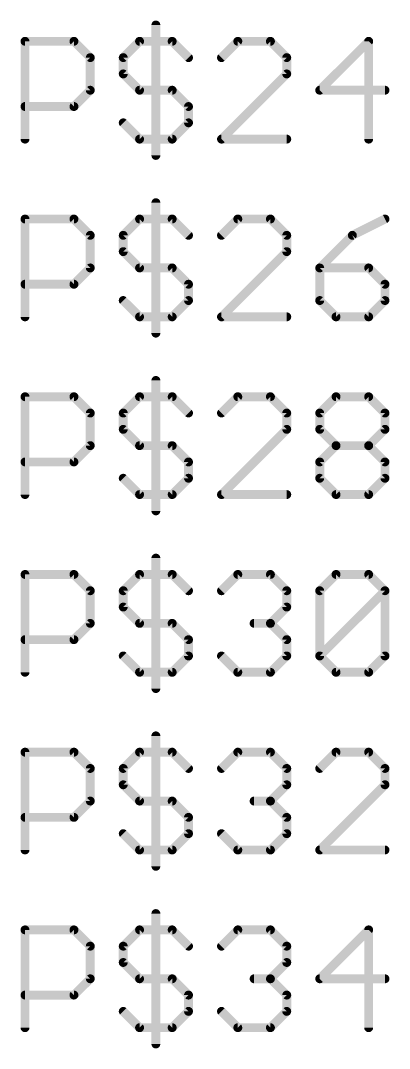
# Model space of a CAD drawing. Extents: x -72 to 265, y -97 to 216.
# Drawn here: x -23.06 to -17.79, y 57.42 to 72.12 of the extents above; entities that cross this region are included whole.
import ezdxf

# ---------------------------------------------------------------- set-up
doc = ezdxf.new("R2010")
doc.units = 0
doc.layers.add('95', color=251, linetype='CONTINUOUS')

msp = doc.modelspace()

# ---------------------------------------------------------------- linework, layer by layer
at = {"layer": '95', "const_width": 0.127}
for points in [[(-21.1304, 72.0527), (-21.1304, 70.1885)], [(-22.9997, 70.4215), (-22.9997, 71.8197)], [(-22.9997, 71.8197), (-22.3006, 71.8197)], [(-22.3006, 71.8197), (-22.0676, 71.5867)], [(-21.5964, 71.5867), (-21.3634, 71.8197)], [(-21.3634, 71.8197), (-20.8973, 71.8197)], [(-20.8973, 71.8197), (-20.6643, 71.5867)], [(-19.9601, 71.8197), (-20.1931, 71.5867)], [(-19.494, 71.8197), (-19.9601, 71.8197)], [(-19.261, 71.5867), (-19.494, 71.8197)], [(-18.0908, 71.8197), (-18.7899, 71.1206)], [(-18.0908, 70.4215), (-18.0908, 71.8197)], [(-22.0676, 71.5867), (-22.0676, 71.1206)], [(-21.5964, 71.3536), (-21.5964, 71.5867)], [(-19.261, 71.3536), (-19.261, 71.5867)], [(-21.3634, 71.1206), (-21.5964, 71.3536)], [(-20.1931, 70.4215), (-19.261, 71.3536)], [(-22.0676, 71.1206), (-22.3006, 70.8876)], [(-20.8973, 71.1206), (-21.3634, 71.1206)], [(-20.6643, 70.8876), (-20.8973, 71.1206)], [(-18.7899, 71.1206), (-17.8577, 71.1206)], [(-22.3006, 70.8876), (-22.9997, 70.8876)], [(-20.6643, 70.6545), (-20.6643, 70.8876)], [(-21.5964, 70.6545), (-21.3634, 70.4215)], [(-20.8973, 70.4215), (-20.6643, 70.6545)], [(-21.3634, 70.4215), (-20.8973, 70.4215)], [(-19.261, 70.4215), (-20.1931, 70.4215)], [(-21.1304, 69.5127), (-21.1304, 67.6485)], [(-22.9997, 67.8815), (-22.9997, 69.2797)], [(-22.9997, 69.2797), (-22.3006, 69.2797)], [(-22.3006, 69.2797), (-22.0676, 69.0467)], [(-21.5964, 69.0467), (-21.3634, 69.2797)], [(-21.3634, 69.2797), (-20.8973, 69.2797)], [(-20.8973, 69.2797), (-20.6643, 69.0467)], [(-19.9601, 69.2797), (-20.1931, 69.0467)], [(-19.494, 69.2797), (-19.9601, 69.2797)], [(-19.261, 69.0467), (-19.494, 69.2797)], [(-17.8577, 69.2797), (-18.3238, 69.0467)], [(-22.0676, 69.0467), (-22.0676, 68.5806)], [(-21.5964, 68.8136), (-21.5964, 69.0467)], [(-19.261, 68.8136), (-19.261, 69.0467)], [(-18.3238, 69.0467), (-18.7899, 68.5806)], [(-21.3634, 68.5806), (-21.5964, 68.8136)], [(-20.1931, 67.8815), (-19.261, 68.8136)], [(-22.0676, 68.5806), (-22.3006, 68.3476)], [(-20.8973, 68.5806), (-21.3634, 68.5806)], [(-20.6643, 68.3476), (-20.8973, 68.5806)], [(-18.7899, 68.5806), (-18.7899, 68.1145)], [(-18.0908, 68.5806), (-18.7899, 68.5806)], [(-17.8577, 68.3476), (-18.0908, 68.5806)], [(-22.3006, 68.3476), (-22.9997, 68.3476)], [(-20.6643, 68.1145), (-20.6643, 68.3476)], [(-17.8577, 68.1145), (-17.8577, 68.3476)], [(-21.5964, 68.1145), (-21.3634, 67.8815)], [(-20.8973, 67.8815), (-20.6643, 68.1145)], [(-18.7899, 68.1145), (-18.5568, 67.8815)], [(-18.0908, 67.8815), (-17.8577, 68.1145)], [(-21.3634, 67.8815), (-20.8973, 67.8815)], [(-19.261, 67.8815), (-20.1931, 67.8815)], [(-18.5568, 67.8815), (-18.0908, 67.8815)], [(-21.1304, 66.9727), (-21.1304, 65.1085)], [(-22.9997, 65.3415), (-22.9997, 66.7397)], [(-22.9997, 66.7397), (-22.3006, 66.7397)], [(-22.3006, 66.7397), (-22.0676, 66.5067)], [(-21.5964, 66.5067), (-21.3634, 66.7397)], [(-21.3634, 66.7397), (-20.8973, 66.7397)], [(-20.8973, 66.7397), (-20.6643, 66.5067)], [(-19.9601, 66.7397), (-20.1931, 66.5067)], [(-19.494, 66.7397), (-19.9601, 66.7397)], [(-19.261, 66.5067), (-19.494, 66.7397)], [(-18.7899, 66.5067), (-18.5568, 66.7397)], [(-18.5568, 66.7397), (-18.0908, 66.7397)], [(-18.0908, 66.7397), (-17.8577, 66.5067)], [(-22.0676, 66.5067), (-22.0676, 66.0406)], [(-21.5964, 66.2736), (-21.5964, 66.5067)], [(-19.261, 66.2736), (-19.261, 66.5067)], [(-18.7899, 66.2736), (-18.7899, 66.5067)], [(-17.8577, 66.5067), (-17.8577, 66.2736)], [(-21.3634, 66.0406), (-21.5964, 66.2736)], [(-20.1931, 65.3415), (-19.261, 66.2736)], [(-18.5568, 66.0406), (-18.7899, 66.2736)], [(-17.8577, 66.2736), (-18.0908, 66.0406)], [(-22.0676, 66.0406), (-22.3006, 65.8076)], [(-20.8973, 66.0406), (-21.3634, 66.0406)], [(-20.6643, 65.8076), (-20.8973, 66.0406)], [(-18.7899, 65.8076), (-18.5568, 66.0406)], [(-18.5568, 66.0406), (-18.0908, 66.0406)], [(-18.0908, 66.0406), (-17.8577, 65.8076)], [(-22.3006, 65.8076), (-22.9997, 65.8076)], [(-20.6643, 65.5745), (-20.6643, 65.8076)], [(-18.7899, 65.5745), (-18.7899, 65.8076)], [(-17.8577, 65.8076), (-17.8577, 65.5745)], [(-21.5964, 65.5745), (-21.3634, 65.3415)], [(-20.8973, 65.3415), (-20.6643, 65.5745)], [(-18.5568, 65.3415), (-18.7899, 65.5745)], [(-17.8577, 65.5745), (-18.0908, 65.3415)], [(-21.3634, 65.3415), (-20.8973, 65.3415)], [(-19.261, 65.3415), (-20.1931, 65.3415)], [(-18.0908, 65.3415), (-18.5568, 65.3415)], [(-21.1304, 64.4327), (-21.1304, 62.5685)], [(-22.9997, 62.8015), (-22.9997, 64.1997)], [(-22.9997, 64.1997), (-22.3006, 64.1997)], [(-22.3006, 64.1997), (-22.0676, 63.9667)], [(-21.5964, 63.9667), (-21.3634, 64.1997)], [(-21.3634, 64.1997), (-20.8973, 64.1997)], [(-20.8973, 64.1997), (-20.6643, 63.9667)], [(-20.1931, 63.9667), (-19.9601, 64.1997)], [(-19.9601, 64.1997), (-19.494, 64.1997)], [(-19.494, 64.1997), (-19.261, 63.9667)], [(-18.7899, 63.9667), (-18.5568, 64.1997)], [(-18.5568, 64.1997), (-18.0908, 64.1997)], [(-18.0908, 64.1997), (-17.8577, 63.9667)], [(-22.0676, 63.9667), (-22.0676, 63.5006)], [(-21.5964, 63.7336), (-21.5964, 63.9667)], [(-19.261, 63.9667), (-19.261, 63.7336)], [(-18.7899, 63.0345), (-18.7899, 63.9667)], [(-18.7899, 63.0345), (-17.8577, 63.9667)], [(-17.8577, 63.9667), (-17.8577, 63.0345)], [(-21.3634, 63.5006), (-21.5964, 63.7336)], [(-19.261, 63.7336), (-19.494, 63.5006)], [(-22.0676, 63.5006), (-22.3006, 63.2676)], [(-20.8973, 63.5006), (-21.3634, 63.5006)], [(-20.6643, 63.2676), (-20.8973, 63.5006)], [(-19.494, 63.5006), (-19.7271, 63.5006)], [(-19.494, 63.5006), (-19.261, 63.2676)], [(-22.3006, 63.2676), (-22.9997, 63.2676)], [(-20.6643, 63.0345), (-20.6643, 63.2676)], [(-19.261, 63.2676), (-19.261, 63.0345)], [(-21.5964, 63.0345), (-21.3634, 62.8015)], [(-20.8973, 62.8015), (-20.6643, 63.0345)], [(-19.9601, 62.8015), (-20.1931, 63.0345)], [(-19.261, 63.0345), (-19.494, 62.8015)], [(-18.5568, 62.8015), (-18.7899, 63.0345)], [(-17.8577, 63.0345), (-18.0908, 62.8015)], [(-21.3634, 62.8015), (-20.8973, 62.8015)], [(-19.494, 62.8015), (-19.9601, 62.8015)], [(-18.0908, 62.8015), (-18.5568, 62.8015)], [(-21.1304, 61.8927), (-21.1304, 60.0285)], [(-22.9997, 60.2615), (-22.9997, 61.6597)], [(-22.9997, 61.6597), (-22.3006, 61.6597)], [(-22.3006, 61.6597), (-22.0676, 61.4267)], [(-21.5964, 61.4267), (-21.3634, 61.6597)], [(-21.3634, 61.6597), (-20.8973, 61.6597)], [(-20.8973, 61.6597), (-20.6643, 61.4267)], [(-20.1931, 61.4267), (-19.9601, 61.6597)], [(-19.9601, 61.6597), (-19.494, 61.6597)], [(-19.494, 61.6597), (-19.261, 61.4267)], [(-18.5568, 61.6597), (-18.7899, 61.4267)], [(-18.0908, 61.6597), (-18.5568, 61.6597)], [(-17.8577, 61.4267), (-18.0908, 61.6597)], [(-22.0676, 61.4267), (-22.0676, 60.9606)], [(-21.5964, 61.1936), (-21.5964, 61.4267)], [(-19.261, 61.4267), (-19.261, 61.1936)], [(-17.8577, 61.1936), (-17.8577, 61.4267)], [(-21.3634, 60.9606), (-21.5964, 61.1936)], [(-19.261, 61.1936), (-19.494, 60.9606)], [(-18.7899, 60.2615), (-17.8577, 61.1936)], [(-22.0676, 60.9606), (-22.3006, 60.7276)], [(-20.8973, 60.9606), (-21.3634, 60.9606)], [(-20.6643, 60.7276), (-20.8973, 60.9606)], [(-19.494, 60.9606), (-19.7271, 60.9606)], [(-19.494, 60.9606), (-19.261, 60.7276)], [(-22.3006, 60.7276), (-22.9997, 60.7276)], [(-20.6643, 60.4945), (-20.6643, 60.7276)], [(-19.261, 60.7276), (-19.261, 60.4945)], [(-21.5964, 60.4945), (-21.3634, 60.2615)], [(-20.8973, 60.2615), (-20.6643, 60.4945)], [(-19.9601, 60.2615), (-20.1931, 60.4945)], [(-19.261, 60.4945), (-19.494, 60.2615)], [(-21.3634, 60.2615), (-20.8973, 60.2615)], [(-19.494, 60.2615), (-19.9601, 60.2615)], [(-17.8577, 60.2615), (-18.7899, 60.2615)], [(-21.1304, 59.3527), (-21.1304, 57.4885)], [(-22.9997, 57.7215), (-22.9997, 59.1197)], [(-22.9997, 59.1197), (-22.3006, 59.1197)], [(-22.3006, 59.1197), (-22.0676, 58.8867)], [(-21.5964, 58.8867), (-21.3634, 59.1197)], [(-21.3634, 59.1197), (-20.8973, 59.1197)], [(-20.8973, 59.1197), (-20.6643, 58.8867)], [(-20.1931, 58.8867), (-19.9601, 59.1197)], [(-19.9601, 59.1197), (-19.494, 59.1197)], [(-19.494, 59.1197), (-19.261, 58.8867)], [(-18.0908, 59.1197), (-18.7899, 58.4206)], [(-18.0908, 57.7215), (-18.0908, 59.1197)], [(-22.0676, 58.8867), (-22.0676, 58.4206)], [(-21.5964, 58.6536), (-21.5964, 58.8867)], [(-19.261, 58.8867), (-19.261, 58.6536)], [(-21.3634, 58.4206), (-21.5964, 58.6536)], [(-19.261, 58.6536), (-19.494, 58.4206)], [(-22.0676, 58.4206), (-22.3006, 58.1876)], [(-20.8973, 58.4206), (-21.3634, 58.4206)], [(-20.6643, 58.1876), (-20.8973, 58.4206)], [(-19.494, 58.4206), (-19.7271, 58.4206)], [(-19.494, 58.4206), (-19.261, 58.1876)], [(-18.7899, 58.4206), (-17.8577, 58.4206)], [(-22.3006, 58.1876), (-22.9997, 58.1876)], [(-20.6643, 57.9545), (-20.6643, 58.1876)], [(-19.261, 58.1876), (-19.261, 57.9545)], [(-21.5964, 57.9545), (-21.3634, 57.7215)], [(-20.8973, 57.7215), (-20.6643, 57.9545)], [(-19.9601, 57.7215), (-20.1931, 57.9545)], [(-19.261, 57.9545), (-19.494, 57.7215)], [(-21.3634, 57.7215), (-20.8973, 57.7215)], [(-19.494, 57.7215), (-19.9601, 57.7215)]]:
    msp.add_lwpolyline(points, dxfattribs=at)
at = {"layer": '95', "const_width": 0.0635}
for points in [[(-21.0986, 72.0527, 1), (-21.1621, 72.0527)], [(-22.968, 71.8197, 1), (-23.0314, 71.8197)], [(-22.9997, 71.8514, 1), (-22.9997, 71.7879)], [(-22.2782, 71.8421, 1), (-22.3231, 71.7972)], [(-22.3006, 71.7879, 1), (-22.3006, 71.8514)], [(-21.3634, 71.8514, 1), (-21.3634, 71.7879)], [(-21.3409, 71.7972, 1), (-21.3858, 71.8421)], [(-20.8749, 71.8421, 1), (-20.9198, 71.7972)], [(-20.8973, 71.7879, 1), (-20.8973, 71.8514)], [(-19.9601, 71.8514, 1), (-19.9601, 71.7879)], [(-19.9377, 71.7972, 1), (-19.9826, 71.8421)], [(-19.4716, 71.8421, 1), (-19.5165, 71.7972)], [(-19.494, 71.7879, 1), (-19.494, 71.8514)], [(-18.059, 71.8197, 1), (-18.1225, 71.8197)], [(-18.0683, 71.7972, 1), (-18.1132, 71.8421)], [(-22.0358, 71.5867, 1), (-22.0993, 71.5867)], [(-22.09, 71.5642, 1), (-22.0451, 71.6091)], [(-21.5647, 71.5867, 1), (-21.6282, 71.5867)], [(-21.6189, 71.6091, 1), (-21.574, 71.5642)], [(-20.6867, 71.5642, 1), (-20.6418, 71.6091)], [(-20.2156, 71.6091, 1), (-20.1707, 71.5642)], [(-19.2293, 71.5867, 1), (-19.2928, 71.5867)], [(-19.2835, 71.5642, 1), (-19.2386, 71.6091)], [(-21.574, 71.3761, 1), (-21.6189, 71.3312)], [(-19.2386, 71.3312, 1), (-19.2835, 71.3761)], [(-21.6282, 71.3536, 1), (-21.5647, 71.3536)], [(-19.2928, 71.3536, 1), (-19.2293, 71.3536)], [(-22.0993, 71.1206, 1), (-22.0358, 71.1206)], [(-22.0451, 71.0981, 1), (-22.09, 71.143)], [(-21.3634, 71.1523, 1), (-21.3634, 71.0888)], [(-21.3858, 71.0981, 1), (-21.3409, 71.143)], [(-20.8749, 71.143, 1), (-20.9198, 71.0981)], [(-20.8973, 71.0888, 1), (-20.8973, 71.1523)], [(-18.7899, 71.1523, 1), (-18.7899, 71.0888)], [(-18.8123, 71.143, 1), (-18.7674, 71.0981)], [(-17.8577, 71.0888, 1), (-17.8577, 71.1523)], [(-22.9997, 70.9193, 1), (-22.9997, 70.8558)], [(-22.3231, 70.91, 1), (-22.2782, 70.8651)], [(-22.3006, 70.8558, 1), (-22.3006, 70.9193)], [(-20.6325, 70.8876, 1), (-20.696, 70.8876)], [(-20.6867, 70.8651, 1), (-20.6418, 70.91)], [(-21.574, 70.677, 1), (-21.6189, 70.6321)], [(-20.696, 70.6545, 1), (-20.6325, 70.6545)], [(-20.6418, 70.6321, 1), (-20.6867, 70.677)], [(-23.0314, 70.4215, 1), (-22.968, 70.4215)], [(-21.3634, 70.4533, 1), (-21.3634, 70.3898)], [(-21.3858, 70.399, 1), (-21.3409, 70.444)], [(-20.9198, 70.444, 1), (-20.8749, 70.399)], [(-20.8973, 70.3898, 1), (-20.8973, 70.4533)], [(-20.2156, 70.444, 1), (-20.1707, 70.399)], [(-20.1931, 70.4533, 1), (-20.1931, 70.3898)], [(-19.261, 70.3898, 1), (-19.261, 70.4533)], [(-18.1225, 70.4215, 1), (-18.059, 70.4215)], [(-21.1621, 70.1885, 1), (-21.0986, 70.1885)], [(-21.0986, 69.5127, 1), (-21.1621, 69.5127)], [(-22.968, 69.2797, 1), (-23.0314, 69.2797)], [(-22.9997, 69.3114, 1), (-22.9997, 69.2479)], [(-22.2782, 69.3021, 1), (-22.3231, 69.2572)], [(-22.3006, 69.2479, 1), (-22.3006, 69.3114)], [(-21.3634, 69.3114, 1), (-21.3634, 69.2479)], [(-21.3409, 69.2572, 1), (-21.3858, 69.3021)], [(-20.8749, 69.3021, 1), (-20.9198, 69.2572)], [(-20.8973, 69.2479, 1), (-20.8973, 69.3114)], [(-19.9601, 69.3114, 1), (-19.9601, 69.2479)], [(-19.9377, 69.2572, 1), (-19.9826, 69.3021)], [(-19.4716, 69.3021, 1), (-19.5165, 69.2572)], [(-19.494, 69.2479, 1), (-19.494, 69.3114)], [(-17.8435, 69.2513, 1), (-17.8719, 69.3081)], [(-22.0358, 69.0467, 1), (-22.0993, 69.0467)], [(-22.09, 69.0242, 1), (-22.0451, 69.0691)], [(-21.5647, 69.0467, 1), (-21.6282, 69.0467)], [(-21.6189, 69.0691, 1), (-21.574, 69.0242)], [(-20.6867, 69.0242, 1), (-20.6418, 69.0691)], [(-20.2156, 69.0691, 1), (-20.1707, 69.0242)], [(-19.2293, 69.0467, 1), (-19.2928, 69.0467)], [(-19.2835, 69.0242, 1), (-19.2386, 69.0691)], [(-18.338, 69.0751, 1), (-18.3096, 69.0183)], [(-18.3014, 69.0242, 1), (-18.3463, 69.0691)], [(-21.574, 68.8361, 1), (-21.6189, 68.7912)], [(-21.6282, 68.8136, 1), (-21.5647, 68.8136)], [(-19.2928, 68.8136, 1), (-19.2293, 68.8136)], [(-19.2386, 68.7912, 1), (-19.2835, 68.8361)], [(-22.0993, 68.5806, 1), (-22.0358, 68.5806)], [(-22.0451, 68.5581, 1), (-22.09, 68.603)], [(-21.3634, 68.6123, 1), (-21.3634, 68.5488)], [(-21.3858, 68.5581, 1), (-21.3409, 68.603)], [(-20.8749, 68.603, 1), (-20.9198, 68.5581)], [(-20.8973, 68.5488, 1), (-20.8973, 68.6123)], [(-18.7581, 68.5806, 1), (-18.8216, 68.5806)], [(-18.7899, 68.6123, 1), (-18.7899, 68.5488)], [(-18.8123, 68.603, 1), (-18.7674, 68.5581)], [(-18.0683, 68.603, 1), (-18.1132, 68.5581)], [(-18.0908, 68.5488, 1), (-18.0908, 68.6123)], [(-22.9997, 68.3793, 1), (-22.9997, 68.3158)], [(-22.3231, 68.37, 1), (-22.2782, 68.3251)], [(-22.3006, 68.3158, 1), (-22.3006, 68.3793)], [(-20.6325, 68.3476, 1), (-20.696, 68.3476)], [(-20.6867, 68.3251, 1), (-20.6418, 68.37)], [(-17.826, 68.3476, 1), (-17.8895, 68.3476)], [(-17.8802, 68.3251, 1), (-17.8353, 68.37)], [(-21.574, 68.137, 1), (-21.6189, 68.0921)], [(-20.6418, 68.0921, 1), (-20.6867, 68.137)], [(-18.7674, 68.137, 1), (-18.8123, 68.0921)], [(-17.8353, 68.0921, 1), (-17.8802, 68.137)], [(-20.696, 68.1145, 1), (-20.6325, 68.1145)], [(-18.8216, 68.1145, 1), (-18.7581, 68.1145)], [(-17.8895, 68.1145, 1), (-17.826, 68.1145)], [(-23.0314, 67.8815, 1), (-22.968, 67.8815)], [(-21.3634, 67.9133, 1), (-21.3634, 67.8498)], [(-21.3858, 67.859, 1), (-21.3409, 67.904)], [(-20.9198, 67.904, 1), (-20.8749, 67.859)], [(-20.8973, 67.8498, 1), (-20.8973, 67.9133)], [(-20.2156, 67.904, 1), (-20.1707, 67.859)], [(-20.1931, 67.9133, 1), (-20.1931, 67.8498)], [(-19.261, 67.8498, 1), (-19.261, 67.9133)], [(-18.5568, 67.9133, 1), (-18.5568, 67.8498)], [(-18.5793, 67.859, 1), (-18.5344, 67.904)], [(-18.1132, 67.904, 1), (-18.0683, 67.859)], [(-18.0908, 67.8498, 1), (-18.0908, 67.9133)], [(-21.1621, 67.6485, 1), (-21.0986, 67.6485)], [(-21.0986, 66.9727, 1), (-21.1621, 66.9727)], [(-22.968, 66.7397, 1), (-23.0314, 66.7397)], [(-22.9997, 66.7714, 1), (-22.9997, 66.7079)], [(-22.2782, 66.7621, 1), (-22.3231, 66.7172)], [(-22.3006, 66.7079, 1), (-22.3006, 66.7714)], [(-21.3634, 66.7714, 1), (-21.3634, 66.7079)], [(-21.3409, 66.7172, 1), (-21.3858, 66.7621)], [(-20.8749, 66.7621, 1), (-20.9198, 66.7172)], [(-20.8973, 66.7079, 1), (-20.8973, 66.7714)], [(-19.9601, 66.7714, 1), (-19.9601, 66.7079)], [(-19.9377, 66.7172, 1), (-19.9826, 66.7621)], [(-19.4716, 66.7621, 1), (-19.5165, 66.7172)], [(-19.494, 66.7079, 1), (-19.494, 66.7714)], [(-18.5568, 66.7714, 1), (-18.5568, 66.7079)], [(-18.5344, 66.7172, 1), (-18.5793, 66.7621)], [(-18.0683, 66.7621, 1), (-18.1132, 66.7172)], [(-18.0908, 66.7079, 1), (-18.0908, 66.7714)], [(-22.0358, 66.5067, 1), (-22.0993, 66.5067)], [(-22.09, 66.4842, 1), (-22.0451, 66.5291)], [(-21.5647, 66.5067, 1), (-21.6282, 66.5067)], [(-21.6189, 66.5291, 1), (-21.574, 66.4842)], [(-20.6867, 66.4842, 1), (-20.6418, 66.5291)], [(-20.2156, 66.5291, 1), (-20.1707, 66.4842)], [(-19.2293, 66.5067, 1), (-19.2928, 66.5067)], [(-19.2835, 66.4842, 1), (-19.2386, 66.5291)], [(-18.7581, 66.5067, 1), (-18.8216, 66.5067)], [(-18.8123, 66.5291, 1), (-18.7674, 66.4842)], [(-17.826, 66.5067, 1), (-17.8895, 66.5067)], [(-17.8802, 66.4842, 1), (-17.8353, 66.5291)], [(-21.574, 66.2961, 1), (-21.6189, 66.2512)], [(-21.6282, 66.2736, 1), (-21.5647, 66.2736)], [(-19.2928, 66.2736, 1), (-19.2293, 66.2736)], [(-19.2386, 66.2512, 1), (-19.2835, 66.2961)], [(-18.8216, 66.2736, 1), (-18.7581, 66.2736)], [(-18.7674, 66.2961, 1), (-18.8123, 66.2512)], [(-17.8895, 66.2736, 1), (-17.826, 66.2736)], [(-17.8353, 66.2512, 1), (-17.8802, 66.2961)], [(-22.0993, 66.0406, 1), (-22.0358, 66.0406)], [(-22.0451, 66.0181, 1), (-22.09, 66.063)], [(-21.3634, 66.0723, 1), (-21.3634, 66.0088)], [(-21.3858, 66.0181, 1), (-21.3409, 66.063)], [(-20.8749, 66.063, 1), (-20.9198, 66.0181)], [(-20.8973, 66.0088, 1), (-20.8973, 66.0723)], [(-18.5568, 66.0723, 1), (-18.5568, 66.0088)], [(-18.5793, 66.0181, 1), (-18.5344, 66.063)], [(-18.5344, 66.0181, 1), (-18.5793, 66.063)], [(-18.0683, 66.063, 1), (-18.1132, 66.0181)], [(-18.1132, 66.063, 1), (-18.0683, 66.0181)], [(-18.0908, 66.0088, 1), (-18.0908, 66.0723)], [(-22.9997, 65.8393, 1), (-22.9997, 65.7758)], [(-22.3231, 65.83, 1), (-22.2782, 65.7851)], [(-22.3006, 65.7758, 1), (-22.3006, 65.8393)], [(-20.6325, 65.8076, 1), (-20.696, 65.8076)], [(-20.6867, 65.7851, 1), (-20.6418, 65.83)], [(-18.7581, 65.8076, 1), (-18.8216, 65.8076)], [(-18.8123, 65.83, 1), (-18.7674, 65.7851)], [(-17.826, 65.8076, 1), (-17.8895, 65.8076)], [(-17.8802, 65.7851, 1), (-17.8353, 65.83)], [(-21.574, 65.597, 1), (-21.6189, 65.5521)], [(-20.696, 65.5745, 1), (-20.6325, 65.5745)], [(-20.6418, 65.5521, 1), (-20.6867, 65.597)], [(-18.8216, 65.5745, 1), (-18.7581, 65.5745)], [(-18.7674, 65.597, 1), (-18.8123, 65.5521)], [(-17.8895, 65.5745, 1), (-17.826, 65.5745)], [(-17.8353, 65.5521, 1), (-17.8802, 65.597)], [(-21.3634, 65.3732, 1), (-21.3634, 65.3097)], [(-21.3858, 65.319, 1), (-21.3409, 65.364)], [(-20.9198, 65.364, 1), (-20.8749, 65.319)], [(-20.8973, 65.3097, 1), (-20.8973, 65.3732)], [(-20.2156, 65.364, 1), (-20.1707, 65.319)], [(-20.1931, 65.3732, 1), (-20.1931, 65.3097)], [(-19.261, 65.3097, 1), (-19.261, 65.3732)], [(-18.5568, 65.3732, 1), (-18.5568, 65.3097)], [(-18.5793, 65.319, 1), (-18.5344, 65.364)], [(-18.1132, 65.364, 1), (-18.0683, 65.319)], [(-18.0908, 65.3097, 1), (-18.0908, 65.3732)], [(-23.0314, 65.3415, 1), (-22.968, 65.3415)], [(-21.1621, 65.1085, 1), (-21.0986, 65.1085)], [(-21.0986, 64.4327, 1), (-21.1621, 64.4327)], [(-22.968, 64.1997, 1), (-23.0314, 64.1997)], [(-22.9997, 64.2314, 1), (-22.9997, 64.1679)], [(-22.2782, 64.2221, 1), (-22.3231, 64.1772)], [(-22.3006, 64.1679, 1), (-22.3006, 64.2314)], [(-21.3634, 64.2314, 1), (-21.3634, 64.1679)], [(-21.3409, 64.1772, 1), (-21.3858, 64.2221)], [(-20.8749, 64.2221, 1), (-20.9198, 64.1772)], [(-20.8973, 64.1679, 1), (-20.8973, 64.2314)], [(-19.9601, 64.2314, 1), (-19.9601, 64.1679)], [(-19.9377, 64.1772, 1), (-19.9826, 64.2221)], [(-19.4716, 64.2221, 1), (-19.5165, 64.1772)], [(-19.494, 64.1679, 1), (-19.494, 64.2314)], [(-18.5568, 64.2314, 1), (-18.5568, 64.1679)], [(-18.5344, 64.1772, 1), (-18.5793, 64.2221)], [(-18.0683, 64.2221, 1), (-18.1132, 64.1772)], [(-18.0908, 64.1679, 1), (-18.0908, 64.2314)], [(-22.0358, 63.9667, 1), (-22.0993, 63.9667)], [(-22.09, 63.9442, 1), (-22.0451, 63.9891)], [(-21.5647, 63.9667, 1), (-21.6282, 63.9667)], [(-21.6189, 63.9891, 1), (-21.574, 63.9442)], [(-20.6867, 63.9442, 1), (-20.6418, 63.9891)], [(-20.2156, 63.9891, 1), (-20.1707, 63.9442)], [(-19.2293, 63.9667, 1), (-19.2928, 63.9667)], [(-19.2835, 63.9442, 1), (-19.2386, 63.9891)], [(-18.7581, 63.9667, 1), (-18.8216, 63.9667)], [(-18.8123, 63.9891, 1), (-18.7674, 63.9442)], [(-17.826, 63.9667, 1), (-17.8895, 63.9667)], [(-17.8353, 63.9442, 1), (-17.8802, 63.9891)], [(-17.8802, 63.9442, 1), (-17.8353, 63.9891)], [(-21.574, 63.7561, 1), (-21.6189, 63.7112)], [(-21.6282, 63.7336, 1), (-21.5647, 63.7336)], [(-19.2928, 63.7336, 1), (-19.2293, 63.7336)], [(-19.2386, 63.7112, 1), (-19.2835, 63.7561)], [(-22.0993, 63.5006, 1), (-22.0358, 63.5006)], [(-22.0451, 63.4781, 1), (-22.09, 63.523)], [(-21.3634, 63.5323, 1), (-21.3634, 63.4688)], [(-21.3858, 63.4781, 1), (-21.3409, 63.523)], [(-20.8749, 63.523, 1), (-20.9198, 63.4781)], [(-20.8973, 63.4688, 1), (-20.8973, 63.5323)], [(-19.7271, 63.5323, 1), (-19.7271, 63.4688)], [(-19.4716, 63.523, 1), (-19.5165, 63.4781)], [(-19.5165, 63.523, 1), (-19.4716, 63.4781)], [(-19.494, 63.4688, 1), (-19.494, 63.5323)], [(-22.9997, 63.2993, 1), (-22.9997, 63.2358)], [(-22.3231, 63.29, 1), (-22.2782, 63.2451)], [(-22.3006, 63.2358, 1), (-22.3006, 63.2993)], [(-20.6325, 63.2676, 1), (-20.696, 63.2676)], [(-20.6867, 63.2451, 1), (-20.6418, 63.29)], [(-19.2293, 63.2676, 1), (-19.2928, 63.2676)], [(-19.2835, 63.2451, 1), (-19.2386, 63.29)], [(-21.574, 63.057, 1), (-21.6189, 63.0121)], [(-20.696, 63.0345, 1), (-20.6325, 63.0345)], [(-20.6418, 63.0121, 1), (-20.6867, 63.057)], [(-20.1707, 63.057, 1), (-20.2156, 63.0121)], [(-19.2928, 63.0345, 1), (-19.2293, 63.0345)], [(-19.2386, 63.0121, 1), (-19.2835, 63.057)], [(-18.8216, 63.0345, 1), (-18.7581, 63.0345)], [(-18.7674, 63.057, 1), (-18.8123, 63.0121)], [(-18.8123, 63.057, 1), (-18.7674, 63.0121)], [(-17.8895, 63.0345, 1), (-17.826, 63.0345)], [(-17.8353, 63.0121, 1), (-17.8802, 63.057)], [(-23.0314, 62.8015, 1), (-22.968, 62.8015)], [(-21.3634, 62.8333, 1), (-21.3634, 62.7698)], [(-21.3858, 62.779, 1), (-21.3409, 62.824)], [(-20.9198, 62.824, 1), (-20.8749, 62.779)], [(-20.8973, 62.7698, 1), (-20.8973, 62.8333)], [(-19.9601, 62.8333, 1), (-19.9601, 62.7698)], [(-19.9826, 62.779, 1), (-19.9377, 62.824)], [(-19.5165, 62.824, 1), (-19.4716, 62.779)], [(-19.494, 62.7698, 1), (-19.494, 62.8333)], [(-18.5568, 62.8333, 1), (-18.5568, 62.7698)], [(-18.5793, 62.779, 1), (-18.5344, 62.824)], [(-18.1132, 62.824, 1), (-18.0683, 62.779)], [(-18.0908, 62.7698, 1), (-18.0908, 62.8333)], [(-21.1621, 62.5685, 1), (-21.0986, 62.5685)], [(-21.0986, 61.8927, 1), (-21.1621, 61.8927)], [(-22.968, 61.6597, 1), (-23.0314, 61.6597)], [(-22.9997, 61.6914, 1), (-22.9997, 61.6279)], [(-22.2782, 61.6821, 1), (-22.3231, 61.6372)], [(-22.3006, 61.6279, 1), (-22.3006, 61.6914)], [(-21.3634, 61.6914, 1), (-21.3634, 61.6279)], [(-21.3409, 61.6372, 1), (-21.3858, 61.6821)], [(-20.8749, 61.6821, 1), (-20.9198, 61.6372)], [(-20.8973, 61.6279, 1), (-20.8973, 61.6914)], [(-19.9601, 61.6914, 1), (-19.9601, 61.6279)], [(-19.9377, 61.6372, 1), (-19.9826, 61.6821)], [(-19.4716, 61.6821, 1), (-19.5165, 61.6372)], [(-19.494, 61.6279, 1), (-19.494, 61.6914)], [(-18.5568, 61.6914, 1), (-18.5568, 61.6279)], [(-18.5344, 61.6372, 1), (-18.5793, 61.6821)], [(-18.0683, 61.6821, 1), (-18.1132, 61.6372)], [(-18.0908, 61.6279, 1), (-18.0908, 61.6914)], [(-22.0358, 61.4267, 1), (-22.0993, 61.4267)], [(-22.09, 61.4042, 1), (-22.0451, 61.4491)], [(-21.5647, 61.4267, 1), (-21.6282, 61.4267)], [(-21.6189, 61.4491, 1), (-21.574, 61.4042)], [(-20.6867, 61.4042, 1), (-20.6418, 61.4491)], [(-20.2156, 61.4491, 1), (-20.1707, 61.4042)], [(-19.2293, 61.4267, 1), (-19.2928, 61.4267)], [(-19.2835, 61.4042, 1), (-19.2386, 61.4491)], [(-18.8123, 61.4491, 1), (-18.7674, 61.4042)], [(-17.826, 61.4267, 1), (-17.8895, 61.4267)], [(-17.8802, 61.4042, 1), (-17.8353, 61.4491)], [(-21.574, 61.2161, 1), (-21.6189, 61.1712)], [(-21.6282, 61.1936, 1), (-21.5647, 61.1936)], [(-19.2928, 61.1936, 1), (-19.2293, 61.1936)], [(-19.2386, 61.1712, 1), (-19.2835, 61.2161)], [(-17.8895, 61.1936, 1), (-17.826, 61.1936)], [(-17.8353, 61.1712, 1), (-17.8802, 61.2161)], [(-22.0993, 60.9606, 1), (-22.0358, 60.9606)], [(-22.0451, 60.9381, 1), (-22.09, 60.983)], [(-21.3634, 60.9923, 1), (-21.3634, 60.9288)], [(-21.3858, 60.9381, 1), (-21.3409, 60.983)], [(-20.8749, 60.983, 1), (-20.9198, 60.9381)], [(-20.8973, 60.9288, 1), (-20.8973, 60.9923)], [(-19.7271, 60.9923, 1), (-19.7271, 60.9288)], [(-19.4716, 60.983, 1), (-19.5165, 60.9381)], [(-19.5165, 60.983, 1), (-19.4716, 60.9381)], [(-19.494, 60.9288, 1), (-19.494, 60.9923)], [(-22.9997, 60.7593, 1), (-22.9997, 60.6958)], [(-22.3231, 60.75, 1), (-22.2782, 60.7051)], [(-22.3006, 60.6958, 1), (-22.3006, 60.7593)], [(-20.6325, 60.7276, 1), (-20.696, 60.7276)], [(-20.6867, 60.7051, 1), (-20.6418, 60.75)], [(-19.2293, 60.7276, 1), (-19.2928, 60.7276)], [(-19.2835, 60.7051, 1), (-19.2386, 60.75)], [(-21.574, 60.517, 1), (-21.6189, 60.4721)], [(-20.6418, 60.4721, 1), (-20.6867, 60.517)], [(-20.1707, 60.517, 1), (-20.2156, 60.4721)], [(-19.2386, 60.4721, 1), (-19.2835, 60.517)], [(-20.696, 60.4945, 1), (-20.6325, 60.4945)], [(-19.2928, 60.4945, 1), (-19.2293, 60.4945)], [(-23.0314, 60.2615, 1), (-22.968, 60.2615)], [(-21.3634, 60.2933, 1), (-21.3634, 60.2298)], [(-21.3858, 60.239, 1), (-21.3409, 60.284)], [(-20.9198, 60.284, 1), (-20.8749, 60.239)], [(-20.8973, 60.2298, 1), (-20.8973, 60.2933)], [(-19.9601, 60.2933, 1), (-19.9601, 60.2298)], [(-19.9826, 60.239, 1), (-19.9377, 60.284)], [(-19.5165, 60.284, 1), (-19.4716, 60.239)], [(-19.494, 60.2298, 1), (-19.494, 60.2933)], [(-18.7899, 60.2933, 1), (-18.7899, 60.2298)], [(-18.8123, 60.284, 1), (-18.7674, 60.239)], [(-17.8577, 60.2298, 1), (-17.8577, 60.2933)], [(-21.1621, 60.0285, 1), (-21.0986, 60.0285)], [(-21.0986, 59.3527, 1), (-21.1621, 59.3527)], [(-22.968, 59.1197, 1), (-23.0314, 59.1197)], [(-22.9997, 59.1514, 1), (-22.9997, 59.0879)], [(-22.2782, 59.1421, 1), (-22.3231, 59.0972)], [(-22.3006, 59.0879, 1), (-22.3006, 59.1514)], [(-21.3634, 59.1514, 1), (-21.3634, 59.0879)], [(-21.3409, 59.0972, 1), (-21.3858, 59.1421)], [(-20.8749, 59.1421, 1), (-20.9198, 59.0972)], [(-20.8973, 59.0879, 1), (-20.8973, 59.1514)], [(-19.9601, 59.1514, 1), (-19.9601, 59.0879)], [(-19.9377, 59.0972, 1), (-19.9826, 59.1421)], [(-19.4716, 59.1421, 1), (-19.5165, 59.0972)], [(-19.494, 59.0879, 1), (-19.494, 59.1514)], [(-18.059, 59.1197, 1), (-18.1225, 59.1197)], [(-18.0683, 59.0972, 1), (-18.1132, 59.1421)], [(-22.0358, 58.8867, 1), (-22.0993, 58.8867)], [(-22.09, 58.8642, 1), (-22.0451, 58.9091)], [(-21.5647, 58.8867, 1), (-21.6282, 58.8867)], [(-21.6189, 58.9091, 1), (-21.574, 58.8642)], [(-20.6867, 58.8642, 1), (-20.6418, 58.9091)], [(-20.2156, 58.9091, 1), (-20.1707, 58.8642)], [(-19.2293, 58.8867, 1), (-19.2928, 58.8867)], [(-19.2835, 58.8642, 1), (-19.2386, 58.9091)], [(-21.574, 58.6761, 1), (-21.6189, 58.6312)], [(-21.6282, 58.6536, 1), (-21.5647, 58.6536)], [(-19.2928, 58.6536, 1), (-19.2293, 58.6536)], [(-19.2386, 58.6312, 1), (-19.2835, 58.6761)], [(-22.0451, 58.3981, 1), (-22.09, 58.443)], [(-21.3634, 58.4523, 1), (-21.3634, 58.3888)], [(-21.3858, 58.3981, 1), (-21.3409, 58.443)], [(-20.8749, 58.443, 1), (-20.9198, 58.3981)], [(-20.8973, 58.3888, 1), (-20.8973, 58.4523)], [(-19.7271, 58.4523, 1), (-19.7271, 58.3888)], [(-19.4716, 58.443, 1), (-19.5165, 58.3981)], [(-19.5165, 58.443, 1), (-19.4716, 58.3981)], [(-19.494, 58.3888, 1), (-19.494, 58.4523)], [(-18.7899, 58.4523, 1), (-18.7899, 58.3888)], [(-18.8123, 58.443, 1), (-18.7674, 58.3981)], [(-17.8577, 58.3888, 1), (-17.8577, 58.4523)], [(-22.0993, 58.4206, 1), (-22.0358, 58.4206)], [(-22.9997, 58.2193, 1), (-22.9997, 58.1558)], [(-22.3231, 58.21, 1), (-22.2782, 58.1651)], [(-22.3006, 58.1558, 1), (-22.3006, 58.2193)], [(-20.6325, 58.1876, 1), (-20.696, 58.1876)], [(-20.6867, 58.1651, 1), (-20.6418, 58.21)], [(-19.2293, 58.1876, 1), (-19.2928, 58.1876)], [(-19.2835, 58.1651, 1), (-19.2386, 58.21)], [(-21.574, 57.977, 1), (-21.6189, 57.9321)], [(-20.696, 57.9545, 1), (-20.6325, 57.9545)], [(-20.6418, 57.9321, 1), (-20.6867, 57.977)], [(-20.1707, 57.977, 1), (-20.2156, 57.9321)], [(-19.2928, 57.9545, 1), (-19.2293, 57.9545)], [(-19.2386, 57.9321, 1), (-19.2835, 57.977)], [(-23.0314, 57.7215, 1), (-22.968, 57.7215)], [(-21.3634, 57.7533, 1), (-21.3634, 57.6898)], [(-21.3858, 57.699, 1), (-21.3409, 57.744)], [(-20.9198, 57.744, 1), (-20.8749, 57.699)], [(-20.8973, 57.6898, 1), (-20.8973, 57.7533)], [(-19.9601, 57.7533, 1), (-19.9601, 57.6898)], [(-19.9826, 57.699, 1), (-19.9377, 57.744)], [(-19.5165, 57.744, 1), (-19.4716, 57.699)], [(-19.494, 57.6898, 1), (-19.494, 57.7533)], [(-18.1225, 57.7215, 1), (-18.059, 57.7215)], [(-21.1621, 57.4885, 1), (-21.0986, 57.4885)]]:
    msp.add_lwpolyline(points, format="xyb", dxfattribs=at)

doc.saveas('drawing.dxf')
